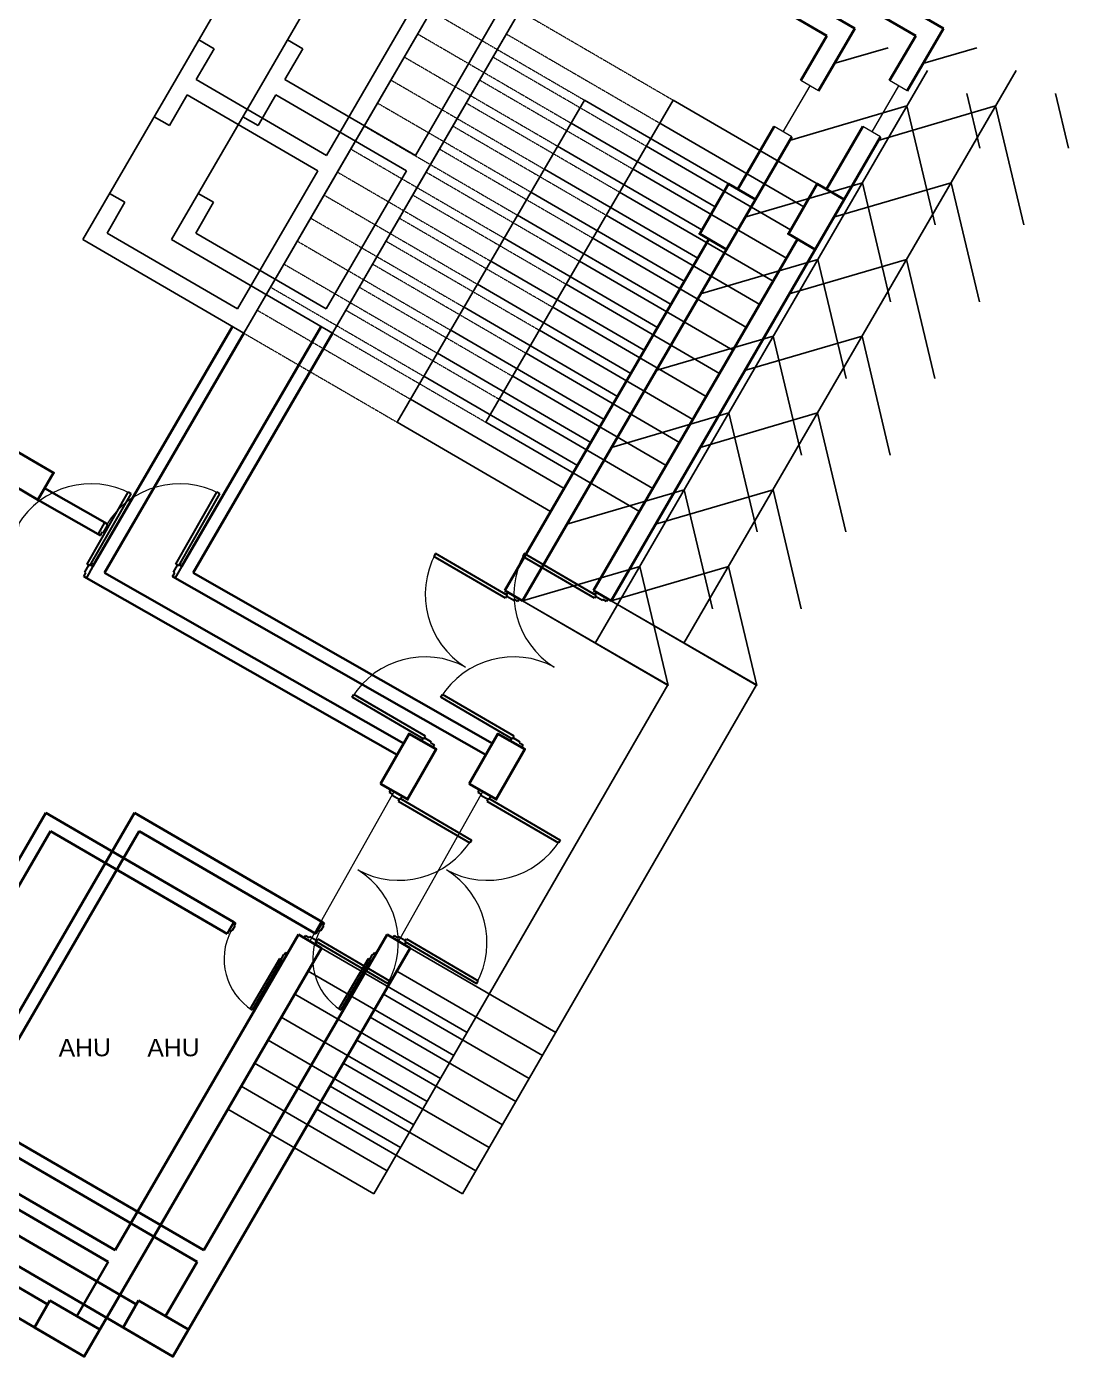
# Model space of a CAD drawing. Header units: inches. Extents: x 5 to 136470, y 9 to 138066.
# Drawn here: x 123772 to 135516, y 107716 to 122705 of the extents above; entities that cross this region are included whole.
import ezdxf

# ---------------------------------------------------------------- set-up
doc = ezdxf.new("R2010")
doc.units = ezdxf.units.IN
doc.header["$MEASUREMENT"] = 0
doc.linetypes.add('DASHED2', pattern=[9.525, 6.35, -3.175])
for name, color, linetype, lineweight in [('1', 7, 'Continuous', 35), ('A_COL', 250, 'Continuous', 40), ('A_ELE1', 250, 'Continuous', 20), ('A_WIN-DOR', 250, 'Continuous', 30), ('ABOVE', 252, 'DASHED2', 9), ('IG-Area', 250, 'Continuous', 30), ('WINDOW', 252, 'Continuous', 15)]:
    doc.layers.add(name, color=color, linetype=linetype, lineweight=lineweight)
doc.styles.add('ROMANS', font='', dxfattribs={"width": 0.8})
doc.styles.get("Standard").update_dxf_attribs({"font": 'arial.ttf'})
doc.styles.get('ROMANS').set_extended_font_data('VNI-Avo')

# ---------------------------------------------------------------- blocks, each defined once
blk = doc.blocks.new('A$C7b2e77e3')
for p, q in [((66694, 16221), (65639, 14405)), ((68509, 15166), (66399, 11533)), ((67454, 13350), (68509, 15166)), ((68236, 15094), (67332, 13537)), ((72678, 14380), (72947, 14842)), ((73283, 14970), (72874, 14266)), ((66063, 14737), (65862, 14391)), ((66063, 14737), (65890, 14838)), ((73662, 14750), (73051, 14571)), ((65639, 14405), (64584, 12590)), ((65862, 14391), (67332, 13537)), ((74105, 14493), (70360, 8040)), ((65761, 14219), (65560, 13873)), ((65761, 14219), (67231, 13364)), ((68128, 10529), (70238, 14160)), ((70238, 14160), (71967, 13155)), ((73873, 14094), (72549, 13706)), ((74192, 12753), (73873, 14094)), ((74694, 13618), (74547, 14236)), ((65560, 13873), (65387, 13973)), ((70087, 13901), (71713, 12956)), ((71967, 13155), (72377, 13861)), ((72573, 13747), (69538, 8517)), ((69936, 13641), (71562, 12697)), ((67231, 13364), (66327, 11808)), ((66399, 11535), (67454, 13350)), ((67454, 13350), (66399, 11535)), ((69786, 13382), (71515, 12377)), ((73371, 13229), (72047, 12841)), ((73690, 11888), (73371, 13229)), ((65058, 13008), (64885, 13109)), ((69635, 13123), (71364, 12118)), ((65058, 13008), (64857, 12662)), ((69484, 12863), (71214, 11858)), ((64857, 12662), (66327, 11808)), ((69334, 12604), (71063, 11599)), ((69857, 9524), (71641, 12593)), ((64584, 12590), (66399, 11535)), ((69183, 12344), (70912, 11340)), ((72869, 12364), (71546, 11976)), ((73188, 11023), (72869, 12364)), ((69032, 12085), (70761, 11080)), ((68881, 11826), (70611, 10821)), ((68731, 11566), (70460, 10562)), ((72367, 11499), (71044, 11111)), ((72686, 10158), (72367, 11499)), ((68580, 11307), (70309, 10302)), ((68429, 11047), (70159, 10043)), ((68279, 10788), (70008, 9783)), ((68128, 10529), (69857, 9524)), ((71865, 10634), (70542, 10246)), ((72184, 9293), (71865, 10634)), ((71364, 9769), (70040, 9381)), ((71682, 8428), (71364, 9769)), ((70862, 8905), (69538, 8517)), ((71180, 7563), (70862, 8905)), ((69538, 8517), (71182, 7563)), ((69538, 8517), (71177, 7570)), ((67863, 1833), (71177, 7570)), ((67273, 4603), (68917, 3650)), ((67122, 4344), (68766, 3391)), ((66972, 4084), (68616, 3131)), ((66821, 3824), (68465, 2872)), ((66671, 3565), (68315, 2612)), ((66520, 3305), (68164, 2353)), ((66370, 3046), (68014, 2093)), ((66220, 2786), (67863, 1833))]:
    blk.add_line(p, q)
at = {"layer": '1'}
for p, q in [((73286, 14968), (69432, 17210)), ((72972, 14885), (69515, 16895)), ((72678, 14380), (72972, 14885)), ((72877, 14264), (73286, 14968)), ((71968, 13157), (72377, 13861)), ((72167, 13041), (72576, 13745)), ((69538, 8517), (72167, 13041)), ((71914, 13188), (71914, 13188)), ((69339, 8632), (71641, 12593)), ((66270, 11610), (64698, 8906)), ((66399, 11535), (64829, 8831)), ((63152, 9787), (63858, 9385)), ((63078, 9656), (63783, 9254)), ((64670, 8921), (64698, 8906)), ((64596, 8791), (68126, 6779)), ((64829, 8831), (68201, 6910)), ((69339, 8632), (69538, 8517)), ((68851, 7792), (68854, 7798)), ((62222, 2780), (64166, 6125)), ((64166, 6125), (66285, 4894)), ((62352, 2705), (64220, 5920)), ((64220, 5920), (66209, 4764)), ((66209, 4764), (66285, 4894)), ((66890, 4543), (67013, 4754)), ((67273, 4603), (67013, 4754)), ((64598, 0), (67273, 4603)), ((64947, 1197), (66890, 4542)), ((57582, 4092), (64598, 0)), ((62352, 2705), (64947, 1197)), ((62277, 2575), (64871, 1067)), ((61897, 1922), (64188, 587)), ((64515, 454), (64871, 1067)), ((64339, 151), (64339, 151)), ((64749, 259), (64749, 259))]:
    blk.add_line(p, q, dxfattribs=at)
at = {"layer": 'A_COL'}
for points in [[(71840, 12478), (71537, 12654), (71863, 13216), (72166, 13040)], [(62693, 10286), (62516, 9984), (63078, 9656), (63254, 9959)], [(67940, 6452), (68244, 6279), (68566, 6844), (68262, 7017)], [(64213, 630), (64037, 327), (64598, 0), (64774, 302)]]:
    blk.add_lwpolyline(points, close=True, dxfattribs=at)
at = {"layer": 'A_ELE1', "transparency": 33554687}
for centre, radius, start, end in [((64675, 8870), 966, 62.0665, 148.5823), ((69409, 8588), 966, 151.5844, 238.1002), ((68439, 6919), 966, 61.5846, 148.1004), ((68439, 6919), 966, 61.58456610709226, 61.58460447965014), ((68145, 6332), 966, 241.4903, 328.006), ((67173, 4664), 966, 58.0058, 58.0059), ((67173, 4664), 966, 331.4901, 58.0058), ((66851, 4478), 676, 151.5846, 238.1004)]:
    blk.add_arc(centre, radius, start, end, dxfattribs=at)
at = {"layer": 'A_WIN-DOR', "transparency": 33554687}
for p, q in [((64632, 8928), (65095, 9741)), ((64664, 8910), (65127, 9723)), ((63829, 9401), (63755, 9270)), ((63783, 9254), (63806, 9294)), ((63806, 9294), (63817, 9287)), ((63817, 9287), (63863, 9367)), ((63857, 9385), (63829, 9401)), ((63851, 9374), (63857, 9385)), ((69350, 8546), (68542, 9016)), ((69369, 8578), (68559, 9048)), ((64607, 8838), (64652, 8917)), ((64698, 8906), (64624, 8775)), ((64670, 8921), (64687, 8950)), ((64670, 8921), (64698, 8906)), ((64596, 8791), (64619, 8831)), ((64624, 8775), (64596, 8791)), ((64619, 8831), (64607, 8838)), ((69358, 8584), (69329, 8601)), ((69358, 8584), (69374, 8612)), ((69441, 8520), (69362, 8566)), ((69374, 8612), (69503, 8537)), ((69448, 8532), (69441, 8520)), ((69487, 8509), (69448, 8532)), ((69503, 8537), (69487, 8509)), ((68898, 7769), (68898, 7769)), ((68898, 7769), (68898, 7769)), ((68428, 6959), (67619, 7429)), ((68447, 6991), (67638, 7461)), ((68417, 6966), (68389, 6982)), ((68417, 6966), (68401, 6938)), ((68401, 6938), (68531, 6863)), ((68514, 6925), (68435, 6971)), ((68507, 6913), (68514, 6925)), ((68547, 6890), (68507, 6913)), ((68531, 6863), (68547, 6890)), ((68054, 6389), (68037, 6361)), ((68037, 6361), (68077, 6338)), ((68183, 6313), (68054, 6389)), ((68077, 6338), (68070, 6326)), ((68070, 6326), (68149, 6280)), ((68167, 6285), (68183, 6313)), ((68138, 6260), (68945, 5789)), ((68156, 6292), (68964, 5820)), ((68167, 6285), (68195, 6269)), ((67684, 5483), (67684, 5483)), ((67684, 5483), (67684, 5483)), ((66251, 4792), (66232, 4803)), ((66256, 4799), (66251, 4792)), ((66296, 4850), (66264, 4795)), ((66304, 4882), (66288, 4855)), ((66288, 4855), (66296, 4850)), ((67078, 4716), (67094, 4744)), ((67208, 4641), (67078, 4716)), ((67094, 4744), (67134, 4721)), ((67134, 4721), (67141, 4733)), ((67141, 4733), (67220, 4687)), ((67224, 4668), (67208, 4641)), ((67213, 4675), (68021, 4203)), ((67224, 4668), (67252, 4652)), ((67231, 4706), (68039, 4235)), ((66846, 4530), (66814, 4475)), ((66837, 4451), (66890, 4542)), ((66855, 4526), (66846, 4530)), ((66871, 4553), (66855, 4526)), ((66800, 4483), (66471, 3917)), ((66822, 4470), (66493, 3904)), ((66818, 4462), (66806, 4443)), ((66818, 4462), (66837, 4451))]:
    blk.add_line(p, q, dxfattribs=at)
at = {"layer": 'A_WIN-DOR'}
for p, q in [((65127, 9723), (65095, 9741)), ((63755, 9270), (63783, 9254)), ((68559, 9048), (68542, 9016)), ((67619, 7429), (67638, 7461)), ((68964, 5820), (68945, 5789)), ((66232, 4803), (66285, 4894)), ((66285, 4894), (66304, 4882)), ((66871, 4553), (66890, 4542)), ((68021, 4203), (68039, 4235))]:
    blk.add_line(p, q, dxfattribs=at)
at = {"layer": 'A_WIN-DOR', "transparency": 33554687}
for points in [[(63851, 9374), (63863, 9367)], [(64664, 8910), (64632, 8928)], [(69369, 8578), (69350, 8546)], [(68898, 7769), (68898, 7769)], [(68428, 6959), (68447, 6991)], [(68156, 6292), (68138, 6260)], [(67684, 5483), (67684, 5483)], [(66256, 4799), (66264, 4795)], [(67213, 4675), (67231, 4706)], [(66822, 4470), (66800, 4483)]]:
    blk.add_lwpolyline(points, dxfattribs=at)
at = {"layer": 'ABOVE', "ltscale": 0.25}
for p, q in [((66399, 11533), (68509, 15165)), ((68509, 15165), (70238, 14160)), ((68358, 14906), (70087, 13901)), ((68207, 14646), (69936, 13641)), ((68056, 14387), (69786, 13382)), ((67906, 14127), (69635, 13123)), ((67755, 13868), (69484, 12863)), ((67604, 13609), (69334, 12604)), ((67454, 13349), (69183, 12344)), ((67303, 13090), (69032, 12085)), ((67152, 12830), (68881, 11826)), ((67001, 12571), (68731, 11566)), ((66851, 12312), (68580, 11307)), ((66700, 12052), (68429, 11047)), ((66549, 11793), (68279, 10788)), ((66399, 11533), (68128, 10529))]:
    blk.add_line(p, q, dxfattribs=at)
at = {"layer": 'WINDOW'}
for p, q in [((72778, 14322), (72476, 13803)), ((72877, 14264), (72678, 14380)), ((72576, 13745), (72377, 13861)), ((67143, 4678), (68092, 6366)), ((67013, 4754), (67273, 4603))]:
    blk.add_line(p, q, dxfattribs=at)
at = {"color": 0, "linetype": 'ByBlock', "style": 'ROMANS'}
for tag, p in [('+1200', (24241, 16554)), ('+00', (29332, 8469))]:
    blk.add_attdef(tag, p, '', height=132, dxfattribs=at)
at = {"layer": 'IG-Area', "insert": (64309, 3578), "char_height": 200, "attachment_point": 1, "rotation": 0.5918}
blk.add_mtext_dynamic_manual_height_columns('AHU', width=38356.19, gutter_width=12.5, heights=[0], dxfattribs=at)

msp = doc.modelspace()

# ---------------------------------------------------------------- block references
for p in [(59822, 107716), (60822, 107716)]:
    msp.add_blockref('A$C7b2e77e3', p)

doc.saveas('drawing.dxf')
